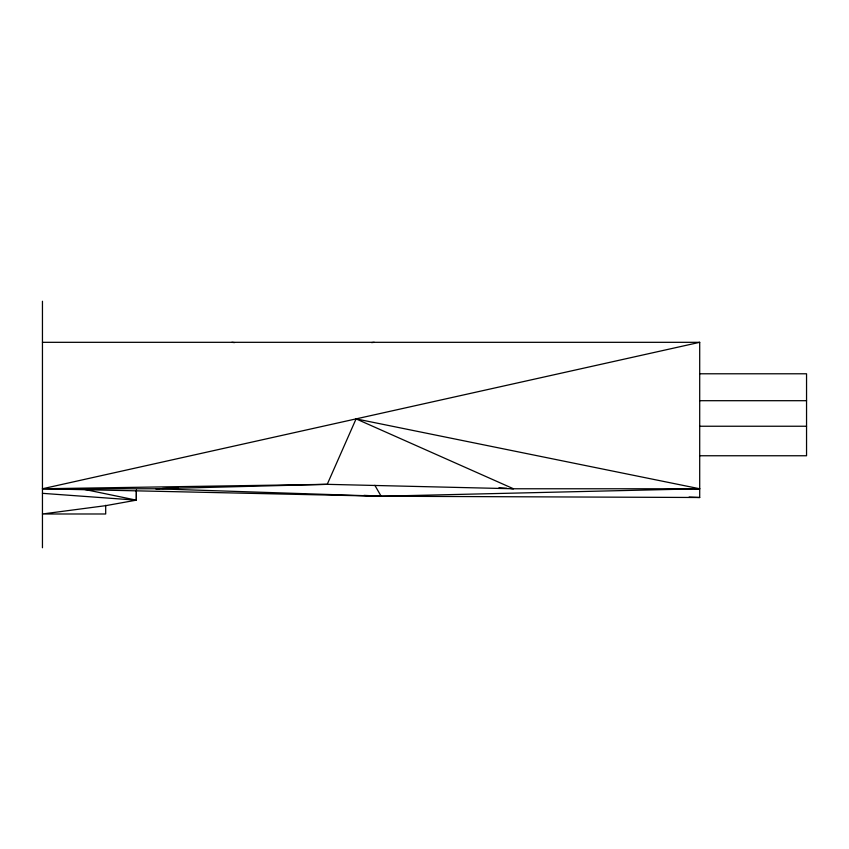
<?xml version="1.0" encoding="UTF-8"?>
<svg xmlns="http://www.w3.org/2000/svg" width="849" height="849" viewBox="0 0 849 849"><rect width="100%" height="100%" fill="white"/><g stroke="black" fill="none" stroke-linecap="round" stroke-linejoin="round"><path stroke-width="1.27" d="M356.081 418.886L327.226 484.333L155.781 488.769L42.45 488.769L699.703 342.317L699.703 497.503L381.137 496.23L42.45 488.769L327.226 484.333L513.465 488.769L699.703 488.769L356.081 418.886L513.465 488.769L510.833 488.589M371.597 342.603L374.239 342.317M159.75 488.589L155.781 488.769L381.137 496.23L699.703 488.769L694.408 488.61M162.392 488.462L178.237 487.729M42.45 342.317L699.703 342.317M699.703 373.783L806.55 373.783L806.55 455.754L699.703 455.754M699.703 400.696L806.55 400.696M699.703 426.24L806.55 426.24M133.972 500.157L136.339 500.157L136.381 490.106L136.339 500.157L105.69 505.664L42.45 513.985L105.69 513.985L105.69 505.282M689.101 497.068L699.703 497.503M363.945 495.37L381.137 496.23L374.855 485.299M498.968 487.751L506.874 488.302M42.45 493.333L136.339 500.157L84.9 489.502M231.873 342.317L234.504 342.603M42.45 301.246L42.45 547.754"/></g></svg>
